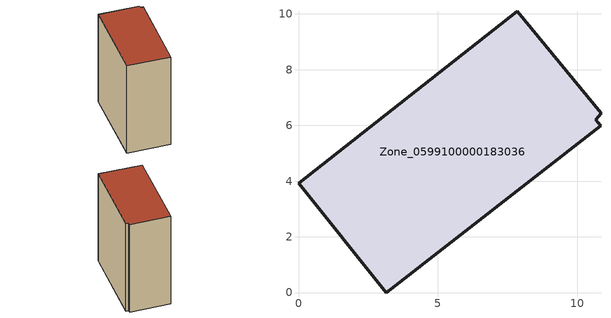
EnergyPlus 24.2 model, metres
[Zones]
Zone_0599100000183036
 floor ground (C_G): 10.86,6.44 10.67,6.2 10.85,5.99 3.15,0 0,3.93 7.85,10.09 z0
 wall outside (C_F): 10.86,6.44 7.85,10.09 0,3.93 3.15,0 10.85,5.99 10.67,6.2 10.86,6.44 z0:11.68
 roof outside (C_R): 10.67,6.2 10.86,6.44 7.85,10.09 0,3.93 3.15,0 10.85,5.99 z11.68
[BUILDING]
Pand.0599100000183036: North Axis=0; Terrain=City; Loads Convergence Tolerance Value=0.04; Temperature Convergence Tolerance Value=0.4; Solar Distribution=FullExterior; Maximum Number of Warmup Days=25; Minimum Number of Warmup Days=1
[Site:Location]
Rotterdam.The.Hague.AP_ZH_NLD Design_Conditions: Latitude=51.96; Longitude=4.45; Time Zone=1; Elevation=-4.5
[SITE:GROUNDTEMPERATURE:BUILDINGSURFACE]
18, 18, 18, 18, 18, 18, 18, 18, 18, 18, 18, 18
[MATERIAL] Thermal Absorptance=0.9; Solar Absorptance=0.7; Visible Absorptance=0.7
Name | Roughness | Thickness | Conductivity | Density | Specific Heat
G.TI.1946 | MediumSmooth | 0.15 | 1 | 540 | 1210
F.TI.1946 | Rough | 0.3 | 0.857143 | 1920 | 840
R.TI.1946 | MediumRough | 0.2 | 0.1 | 1500 | 1000
[CONSTRUCTION]
C_G: G.TI.1946
C_F: F.TI.1946
C_R: R.TI.1946
[ZONE]
Zone_0599100000183036: Type=1; Multiplier=1; Ceiling Height=Autocalculate; Volume=Autocalculate; Floor Area=autocalculate; Part of Total Floor Area=Yes
[ZONEINFILTRATION:DESIGNFLOWRATE]
Infil_Zone_0599100000183036: Zone or ZoneList or Space or SpaceList=Zone_0599100000183036; Schedule=AlwaysOn; Design Flow Rate Calculation Method=Flow/Area; Flow Rate per Floor Area=0.003; Constant Term Coefficient=1; Temperature Term Coefficient=0; Velocity Term Coefficient=0; Velocity Squared Term Coefficient=0
[HVACTEMPLATE:ZONE:IDEALLOADSAIRSYSTEM]
Zone_0599100000183036: Maximum Heating Supply Air Temperature=50; Minimum Cooling Supply Air Temperature=13; Maximum Heating Supply Air Humidity Ratio=0.0156; Minimum Cooling Supply Air Humidity Ratio=0.0077; Heating Limit=NoLimit; Cooling Limit=NoLimit; Dehumidification Control Type=ConstantSensibleHeatRatio; Cooling Sensible Heat Ratio=0.7; Dehumidification Setpoint=60; Humidification Control Type=None; Humidification Setpoint=30; Outdoor Air Method=None; Outdoor Air Flow Rate per Person=0.00944; Outdoor Air Flow Rate per Zone Floor Area=0; Outdoor Air Flow Rate per Zone=0; Demand Controlled Ventilation Type=None; Outdoor Air Economizer Type=NoEconomizer; Heat Recovery Type=None; Sensible Heat Recovery Effectiveness=0.7; Latent Heat Recovery Effectiveness=0.65
[ZONECONTROL:THERMOSTAT]
ThermostatControl_Zone_0599100000183036: Zone or ZoneList=Zone_0599100000183036; Control Type Schedule=DualSetpointControlType; Control 1=Thermostat_Zone_0599100000183036; Temperature Difference Between Cutout And Setpoint=0
[THERMOSTATSETPOINT:DUALSETPOINT]
Thermostat_Zone_0599100000183036: Heating Setpoint Temperature Schedule=HeatingSetpoint_Zone_0599100000183036; Cooling Setpoint Temperature Schedule=CoolingSetpoint_Zone_0599100000183036
[SCHEDULE:COMPACT]
HeatingSetpoint_Zone_0599100000183036: Through: 12/31, For: AllDays, Until: 24:00, 21
CoolingSetpoint_Zone_0599100000183036: Through: 12/31, For: AllDays, Until: 24:00, 24
DualSetpointControlType: Through: 12/31, For: AllDays, Until: 24:00, 4
AlwaysOn: Through: 12/31, For: AllDays, Until: 24:00, 1
